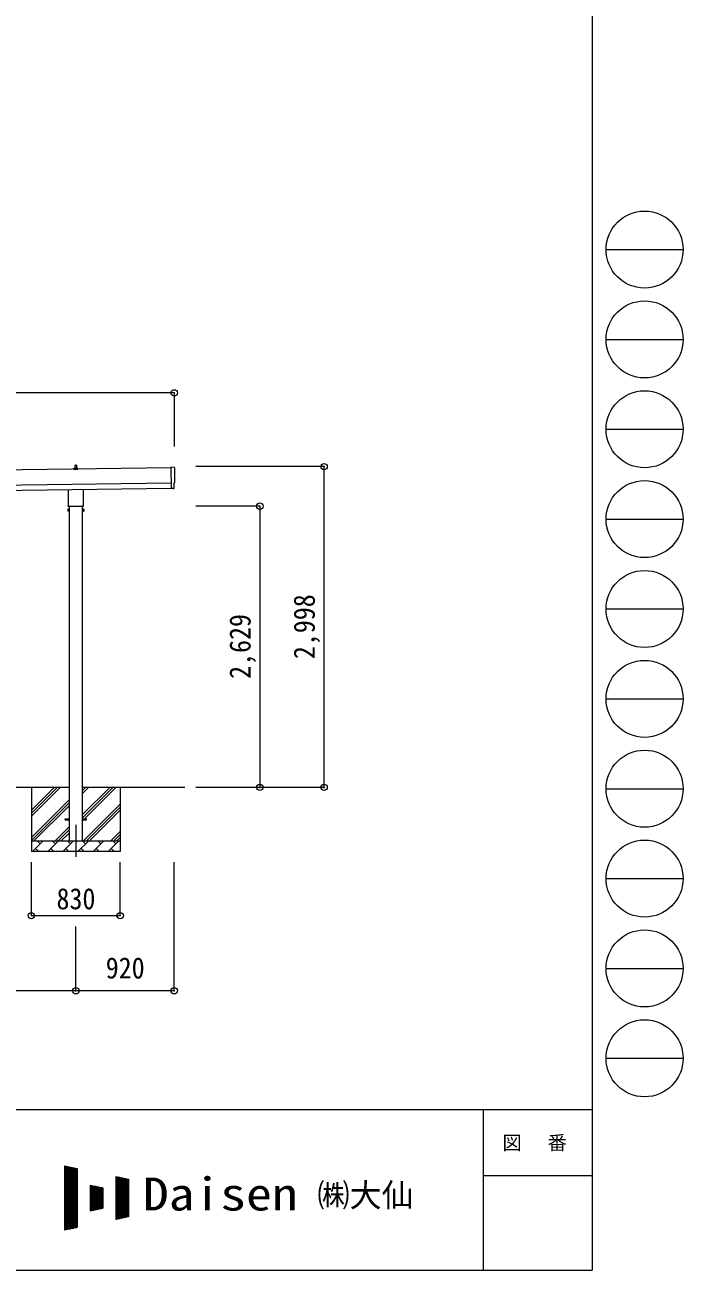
# Model space of a CAD drawing. Units: millimetres at full size, sheet at 1:60. Extents: x -16864 to 16864, y -11640 to 11640.
# Drawn here: x 10713 to 16864, y -11640 to 0 of the extents above; entities that cross this region are included whole.
import ezdxf
from ezdxf.enums import TextEntityAlignment as Align

# ---------------------------------------------------------------- set-up
doc = ezdxf.new("R2010")
doc.units = ezdxf.units.MM
doc.header["$LTSCALE"] = 60
doc.header["$PDMODE"] = 32
doc.header["$PDSIZE"] = 60
doc.linetypes.add('CHAIN1', pattern=[8, 5, -1, 1, -1])
for name, color, linetype, lineweight in [('0-1_Defpoints', 7, 'CHAIN1', 9), ('0-2_TEXT1', 4, 'Continuous', 9), ('0-3_SHAPE', 7, 'Continuous', 9), ('0-8_TABLE1', 6, 'Continuous', 9), ('F-0', 7, 'Continuous', 9)]:
    doc.layers.add(name, color=color, linetype=linetype, lineweight=lineweight)
doc.styles.add('ＭＳ ゴシック', font='')
doc.styles.get('ＭＳ ゴシック').set_extended_font_data('MS Gothic')

msp = doc.modelspace()

# ---------------------------------------------------------------- linework, layer by layer
at = {"layer": '0-1_Defpoints'}
msp.add_line((11188, -7477.47), (11188, -7826.47), dxfattribs=at)
at = {"layer": '0-2_TEXT1'}
for p, q in [((12075.7, -4139.81), (6710.75, -4216.45)), ((11170.06, -4155.14), (11170.06, -4147.43)), ((11206.56, -4155.14), (11170.06, -4155.14)), ((11170.44, -4146.64), (11206.18, -4146.64)), ((11170.82, -4146.46), (11177.55, -4144.83)), ((11177.93, -4144.64), (11198.69, -4144.64)), ((11178.31, -4143.85), (11178.31, -4139.64)), ((11179.31, -4139.64), (11197.31, -4139.64)), ((11182.31, -4139.64), (11183.04, -4116.12)), ((11184.04, -4115.14), (11192.58, -4115.14)), ((11193.58, -4116.12), (11194.31, -4139.64)), ((11198.31, -4143.85), (11198.31, -4139.64)), ((11205.8, -4146.46), (11199.07, -4144.83)), ((11206.56, -4155.14), (11206.56, -4147.43)), ((12075.63, -4134.72), (12078.47, -4333.56)), ((12107.31, -4135.93), (12075.63, -4134.72)), ((6712.75, -4356.44), (12077.7, -4279.8)), ((6713.46, -4406.43), (12078.41, -4329.79)), ((11119.7, -4489.13), (11119.7, -4343.49)), ((11256.3, -4341.54), (11256.3, -4489.13)), ((12096.68, -4332.4), (12078.47, -4333.56)), ((12097.35, -4333.02), (12096.68, -4332.4)), ((12098.1, -4333.28), (12105.01, -4332.82)), ((11114, -4527.4), (11114.76, -4526.09)), ((11114, -4527.4), (11114, -4544.4)), ((11121, -4530.99), (11114.76, -4530.99)), ((11118, -4497.9), (11118, -4492.4)), ((11255.94, -4501.4), (11120.07, -4501.4)), ((11125.5, -4501.4), (11125.5, -7627.47)), ((11250.5, -7627.47), (11250.5, -4501.4)), ((11255, -4530.99), (11261.24, -4530.99)), ((11258, -4492.4), (11258, -4497.9)), ((11262, -4527.4), (11261.24, -4526.09)), ((11262, -4527.4), (11262, -4544.4)), ((11114, -4544.4), (11114.76, -4545.72)), ((11121, -4540.81), (11114.76, -4540.81)), ((11121, -4545.72), (11114.76, -4545.72)), ((11123.5, -4545.1), (11121, -4545.1)), ((11252.5, -4545.1), (11255, -4545.1)), ((11255, -4540.81), (11261.24, -4540.81)), ((11255, -4545.72), (11261.24, -4545.72)), ((11262, -4544.4), (11261.24, -4545.72)), ((11088, -7422.97), (11125.5, -7422.97)), ((11088, -7431.97), (11088, -7422.97)), ((11088, -7422.97), (11125.5, -7422.97)), ((11088, -7431.97), (11088, -7422.97)), ((11088, -7431.97), (11125.5, -7431.97)), ((11088, -7431.97), (11125.5, -7431.97)), ((11250.5, -7422.97), (11288, -7422.97)), ((11250.5, -7422.97), (11288, -7422.97)), ((11250.5, -7431.97), (11288, -7431.97)), ((11250.5, -7431.97), (11288, -7431.97)), ((11288, -7431.97), (11288, -7422.97)), ((11288, -7431.97), (11288, -7422.97))]:
    msp.add_line(p, q, dxfattribs=at)
for points in [[(12107.81, -4329.79), (12107.14, -4282.76), (12107.74, -4282.75)], [(11121, -4545.72), (11121, -4526.09), (11114.76, -4526.09)], [(11121, -4545.1), (11121, -4526.7), (11123.5, -4526.7)], [(11255, -4545.1), (11255, -4526.7), (11252.5, -4526.7)], [(11255, -4545.72), (11255, -4526.09), (11261.24, -4526.09)]]:
    msp.add_lwpolyline(points, dxfattribs=at)
for points in [[(11123.5, -4546.4), (11123.5, -4525.4), (11125.5, -4525.4), (11125.5, -4546.4)], [(11252.5, -4546.4), (11252.5, -4525.4), (11250.5, -4525.4), (11250.5, -4546.4)]]:
    msp.add_lwpolyline(points, close=True, dxfattribs=at)
for centre, radius, start, end in [((11171.06, -4147.43), 1, 103.62699, 180), ((11177.31, -4143.85), 1, 283.62699, 0), ((11182.4, -4140.28), 4.13, 90, 171.17633), ((11179.31, -4140.64), 1, 90, 180), ((11184.04, -4116.14), 1, 90, 178.60509), ((11191.64, -4139.64), 4.83, 133.60282, 180), ((11184.98, -4139.64), 4.83, 0, 46.39718), ((11192.58, -4116.14), 1, 1.39491, 90), ((11194.22, -4140.28), 4.13, 8.82367, 90), ((11197.31, -4140.64), 1, 0, 90), ((11199.31, -4143.85), 1, 180, 256.37301), ((11205.56, -4147.43), 1, 0, 76.37301), ((12098.03, -4332.28), 1, 227.3164, 273.81435), ((11130.24, -4535.9), 16.24, 162.41205, 197.58795), ((11118.35, -4528.54), 4.34, 145.61575, 214.38425), ((11122, -4492.4), 4, 125.09963, 180), ((11122, -4497.9), 4, 180, 194.47751), ((11122, -4497.9), 4, 194.47751, 241.04498), ((11254, -4497.9), 4, 298.95502, 345.52249), ((11254, -4492.4), 4, 0, 54.90037), ((11254, -4497.9), 4, 345.52249, 0), ((11245.76, -4535.9), 16.24, 342.41205, 17.58795), ((11257.66, -4528.54), 4.34, 325.61575, 34.38425), ((11118.35, -4543.26), 4.34, 145.61575, 214.38425), ((11257.66, -4543.26), 4.34, 325.61575, 34.38425)]:
    msp.add_arc(centre, radius, start, end, dxfattribs=at)
for centre, major_axis, ratio, start_param, end_param in [((12107.11, -4138.92), (3, -0.04), 0.99863, 6.26838895, 7.80162176), ((16873.49, -4141.27), (-4762.89, -68.04), 0.99863, 6.26840604, 6.29770427), ((12107.67, -4278.36), (4.41, -0.06), 0.99863, 4.71238898, 6.29767781), ((12104.8, -4329.82), (2.21, -2.04), 0.9974, 5.52523108, 7.04113953)]:
    msp.add_ellipse(centre, major_axis=major_axis, ratio=ratio, start_param=start_param, end_param=end_param, dxfattribs=at)
at = {"layer": '0-3_SHAPE'}
for p, q in [((11125.5, -7127.47), (8250.5, -7127.47)), ((10773, -7127.47), (10773, -7727.47)), ((10773, -7340.95), (10986.49, -7127.47)), ((10773, -7397.52), (11043.05, -7127.47)), ((10773, -7369.24), (11014.77, -7127.47)), ((12207.4, -7127.47), (11250.5, -7127.47)), ((11250.5, -7156.3), (11279.33, -7127.47)), ((11250.5, -7184.58), (11307.61, -7127.47)), ((11250.5, -7439.14), (11562.17, -7127.47)), ((11250.5, -7382.57), (11505.6, -7127.47)), ((11250.5, -7410.85), (11533.89, -7127.47)), ((11603, -7127.47), (11603, -7727.47)), ((10773, -7595.51), (11125.5, -7243.01)), ((10773, -7623.8), (11125.5, -7271.3)), ((10797.61, -7627.47), (11125.5, -7299.58)), ((11260.16, -7627.47), (11603, -7284.63)), ((11288.44, -7627.47), (11603, -7312.91)), ((11316.73, -7627.47), (11603, -7341.2)), ((10995.6, -7627.47), (11125.5, -7497.57)), ((11023.89, -7627.47), (11125.5, -7525.85)), ((11052.17, -7627.47), (11125.5, -7554.14)), ((11514.72, -7627.47), (11603, -7539.19)), ((10773, -7627.47), (11603, -7627.47)), ((10784.45, -7727.47), (10884.45, -7627.47)), ((10855.9, -7656.02), (10827.34, -7627.47)), ((10925.87, -7727.47), (11025.87, -7627.47)), ((10997.32, -7656.02), (10968.76, -7627.47)), ((11067.29, -7727.47), (11167.29, -7627.47)), ((11138.74, -7656.02), (11110.19, -7627.47)), ((11208.71, -7727.47), (11308.71, -7627.47)), ((11280.16, -7656.02), (11251.61, -7627.47)), ((11350.14, -7727.47), (11450.14, -7627.47)), ((11421.58, -7656.02), (11393.03, -7627.47)), ((11491.56, -7727.47), (11591.56, -7627.47)), ((11563, -7656.02), (11534.45, -7627.47)), ((11543, -7627.47), (11603, -7567.47)), ((11571.29, -7627.47), (11603, -7595.76)), ((11603, -7727.47), (10773, -7727.47)), ((10813, -7698.92), (10841.56, -7727.47)), ((10954.42, -7698.92), (10982.98, -7727.47)), ((11095.85, -7698.92), (11124.4, -7727.47)), ((11237.27, -7698.92), (11265.82, -7727.47)), ((11378.69, -7698.92), (11407.24, -7727.47)), ((11520.11, -7698.92), (11548.66, -7727.47))]:
    msp.add_line(p, q, dxfattribs=at)
at = {"layer": '0-8_TABLE1'}
for p, q in [((12108.71, -3439.83), (1269.79, -3439.83)), ((12108.71, -3439.83), (12108.71, -3939.83)), ((13508.71, -4129.37), (12308.71, -4129.37)), ((13508.71, -7127.47), (13508.71, -4129.37)), ((12908.71, -4498.9), (12308.71, -4498.9)), ((12908.71, -4498.9), (12908.71, -7127.47)), ((13508.71, -7127.47), (12308.71, -7127.47)), ((10773, -8326.47), (10773, -7826.47)), ((11603, -8326.47), (11603, -7826.47)), ((12108.4, -9028.47), (12108.4, -7826.47)), ((10773, -8326.47), (11603, -8326.47)), ((11188, -9028.47), (11188, -8428.47)), ((11188, -9028.47), (8188, -9028.47)), ((12108.4, -9028.47), (11188, -9028.47))]:
    msp.add_line(p, q, dxfattribs=at)
for p in [(12108.71, -3439.83), (13508.71, -4129.37), (12908.71, -4498.9), (12908.71, -7127.47), (13508.71, -7127.47), (10773, -8326.47), (11603, -8326.47), (11188, -9028.47), (12108.4, -9028.47)]:
    msp.add_point(p, dxfattribs=at)
at = {"layer": 'F-0', "color": 5, "lineweight": 5}
for p, q in [((16015.88, 11640), (16015.88, -11640)), ((-16864.12, -10140), (16015.88, -10140)), ((14995.88, -10140), (14995.88, -11640)), ((14995.88, -10755), (16015.88, -10755)), ((-16864.12, -11640), (16015.88, -11640))]:
    msp.add_line(p, q, dxfattribs=at)
at = {"layer": 'F-0', "color": 4}
for p, q in [((16144.11, -2100), (16864.12, -2100)), ((16144.11, -2940), (16864.12, -2940)), ((16144.11, -3780), (16864.12, -3780)), ((16144.11, -4620), (16864.12, -4620)), ((16144.11, -5460), (16864.12, -5460)), ((16144.11, -6300), (16864.12, -6300)), ((16144.11, -7140), (16864.12, -7140)), ((16144.11, -7980), (16864.12, -7980)), ((16144.11, -8820), (16864.12, -8820)), ((16144.11, -9660), (16864.12, -9660))]:
    msp.add_line(p, q, dxfattribs=at)
at = {"layer": 'F-0'}
for p, q in [((11082.29, -10665.2), (11202.29, -10690.2)), ((11082.29, -10665.2), (11082.29, -11265.2)), ((11082.29, -10670.85), (11109.39, -10670.85)), ((11082.29, -10676.85), (11138.19, -10676.85)), ((11082.29, -10682.85), (11166.99, -10682.85)), ((11082.29, -10688.85), (11195.79, -10688.85)), ((11082.29, -10694.85), (11202.29, -10694.85)), ((11082.29, -10700.85), (11202.29, -10700.85)), ((11082.29, -10706.85), (11202.29, -10706.85)), ((11085.85, -11264.46), (11085.85, -10665.94)), ((11091.85, -11263.21), (11091.85, -10667.19)), ((11097.85, -11261.96), (11097.85, -10668.44)), ((11103.85, -11260.71), (11103.85, -10669.69)), ((11109.85, -11259.46), (11109.85, -10670.94)), ((11115.85, -11258.21), (11115.85, -10672.19)), ((11121.85, -11256.96), (11121.85, -10673.44)), ((11127.85, -11255.71), (11127.85, -10674.69)), ((11133.85, -11254.46), (11133.85, -10675.94)), ((11139.85, -11253.21), (11139.85, -10677.19)), ((11145.85, -11251.96), (11145.85, -10678.44)), ((11151.85, -11250.71), (11151.85, -10679.69)), ((11157.85, -11249.46), (11157.85, -10680.94)), ((11163.85, -11248.21), (11163.85, -10682.19)), ((11169.85, -11246.96), (11169.85, -10683.44)), ((11175.85, -11245.71), (11175.85, -10684.69)), ((11181.85, -11244.46), (11181.85, -10685.94)), ((11187.85, -11243.21), (11187.85, -10687.19)), ((11193.85, -11241.96), (11193.85, -10688.44)), ((11199.85, -11240.71), (11199.85, -10689.69)), ((11202.29, -10690.2), (11202.29, -11240.2)), ((11082.29, -10712.85), (11202.29, -10712.85)), ((11082.29, -10718.85), (11202.29, -10718.85)), ((11082.29, -10724.85), (11202.29, -10724.85)), ((11082.29, -10730.85), (11202.29, -10730.85)), ((11082.29, -10736.85), (11202.29, -10736.85)), ((11082.29, -10742.85), (11202.29, -10742.85)), ((11082.29, -10748.85), (11202.29, -10748.85)), ((11082.29, -10754.85), (11202.29, -10754.85)), ((11082.29, -10760.85), (11202.29, -10760.85)), ((11082.29, -10766.85), (11202.29, -10766.85)), ((11082.29, -10772.85), (11202.29, -10772.85)), ((11082.29, -10778.85), (11202.29, -10778.85)), ((11082.29, -10784.85), (11202.29, -10784.85)), ((11082.29, -10790.85), (11202.29, -10790.85)), ((11082.29, -10796.85), (11202.29, -10796.85)), ((11082.29, -10802.85), (11202.29, -10802.85)), ((11082.29, -10808.85), (11202.29, -10808.85)), ((11082.29, -10814.85), (11202.29, -10814.85)), ((11082.29, -10820.85), (11202.29, -10820.85)), ((11562.29, -10765.2), (11682.29, -10790.2)), ((11562.29, -10765.2), (11562.29, -11165.2)), ((11562.29, -10766.85), (11570.19, -10766.85)), ((11562.29, -10772.85), (11598.99, -10772.85)), ((11562.29, -10778.85), (11627.79, -10778.85)), ((11562.29, -10784.85), (11656.59, -10784.85)), ((11562.29, -10790.85), (11682.29, -10790.85)), ((11562.29, -10796.85), (11682.29, -10796.85)), ((11562.29, -10802.85), (11682.29, -10802.85)), ((11562.29, -10808.85), (11682.29, -10808.85)), ((11562.29, -10814.85), (11682.29, -10814.85)), ((11562.29, -10820.85), (11682.29, -10820.85)), ((11565.85, -11164.46), (11565.85, -10765.94)), ((11571.85, -11163.21), (11571.85, -10767.19)), ((11577.85, -11161.96), (11577.85, -10768.44)), ((11583.85, -11160.71), (11583.85, -10769.69)), ((11589.85, -11159.46), (11589.85, -10770.94)), ((11595.85, -11158.21), (11595.85, -10772.19)), ((11601.85, -11156.96), (11601.85, -10773.44)), ((11607.85, -11155.71), (11607.85, -10774.69)), ((11613.85, -11154.46), (11613.85, -10775.94)), ((11619.85, -11153.21), (11619.85, -10777.19)), ((11625.85, -11151.96), (11625.85, -10778.44)), ((11631.85, -11150.71), (11631.85, -10779.69)), ((11637.85, -11149.46), (11637.85, -10780.94)), ((11643.85, -11148.21), (11643.85, -10782.19)), ((11649.85, -11146.96), (11649.85, -10783.44)), ((11655.85, -11145.71), (11655.85, -10784.69)), ((11661.85, -11144.46), (11661.85, -10785.94)), ((11667.85, -11143.21), (11667.85, -10787.19)), ((11673.85, -11141.96), (11673.85, -10788.44)), ((11679.85, -11140.71), (11679.85, -10789.69)), ((11682.29, -10790.2), (11682.29, -11140.2)), ((11082.29, -10826.85), (11202.29, -10826.85)), ((11082.29, -10832.85), (11202.29, -10832.85)), ((11082.29, -10838.85), (11202.29, -10838.85)), ((11082.29, -10844.85), (11202.29, -10844.85)), ((11082.29, -10850.85), (11202.29, -10850.85)), ((11082.29, -10856.85), (11202.29, -10856.85)), ((11082.29, -10862.85), (11202.29, -10862.85)), ((11082.29, -10868.85), (11202.29, -10868.85)), ((11082.29, -10874.85), (11202.29, -10874.85)), ((11082.29, -10880.85), (11202.29, -10880.85)), ((11082.29, -10886.85), (11202.29, -10886.85)), ((11082.29, -10892.85), (11202.29, -10892.85)), ((11082.29, -10898.85), (11202.29, -10898.85)), ((11082.29, -10904.85), (11202.29, -10904.85)), ((11082.29, -10910.85), (11202.29, -10910.85)), ((11082.29, -10916.85), (11202.29, -10916.85)), ((11082.29, -10922.85), (11202.29, -10922.85)), ((11082.29, -10928.85), (11202.29, -10928.85)), ((11082.29, -10934.85), (11202.29, -10934.85)), ((11082.29, -10940.85), (11202.29, -10940.85)), ((11322.29, -10845.2), (11442.29, -10870.2)), ((11322.29, -10845.2), (11322.29, -11085.2)), ((11322.29, -10850.85), (11349.39, -10850.85)), ((11322.29, -10856.85), (11378.19, -10856.85)), ((11322.29, -10862.85), (11406.99, -10862.85)), ((11322.29, -10868.85), (11435.79, -10868.85)), ((11322.29, -10874.85), (11442.29, -10874.85)), ((11322.29, -10880.85), (11442.29, -10880.85)), ((11322.29, -10886.85), (11442.29, -10886.85)), ((11322.29, -10892.85), (11442.29, -10892.85)), ((11322.29, -10898.85), (11442.29, -10898.85)), ((11322.29, -10904.85), (11442.29, -10904.85)), ((11322.29, -10910.85), (11442.29, -10910.85)), ((11322.29, -10916.85), (11442.29, -10916.85)), ((11322.29, -10922.85), (11442.29, -10922.85)), ((11322.29, -10928.85), (11442.29, -10928.85)), ((11322.29, -10934.85), (11442.29, -10934.85)), ((11322.29, -10940.85), (11442.29, -10940.85)), ((11325.85, -11084.46), (11325.85, -10845.94)), ((11331.85, -11083.21), (11331.85, -10847.19)), ((11337.85, -11081.96), (11337.85, -10848.44)), ((11343.85, -11080.71), (11343.85, -10849.69)), ((11349.85, -11079.46), (11349.85, -10850.94)), ((11355.85, -11078.21), (11355.85, -10852.19)), ((11361.85, -11076.96), (11361.85, -10853.44)), ((11367.85, -11075.71), (11367.85, -10854.69)), ((11373.85, -11074.46), (11373.85, -10855.94)), ((11379.85, -11073.21), (11379.85, -10857.19)), ((11385.85, -11071.96), (11385.85, -10858.44)), ((11391.85, -11070.71), (11391.85, -10859.69)), ((11397.85, -11069.46), (11397.85, -10860.94)), ((11403.85, -11068.21), (11403.85, -10862.19)), ((11409.85, -11066.96), (11409.85, -10863.44)), ((11415.85, -11065.71), (11415.85, -10864.69)), ((11421.85, -11064.46), (11421.85, -10865.94)), ((11427.85, -11063.21), (11427.85, -10867.19)), ((11433.85, -11061.96), (11433.85, -10868.44)), ((11439.85, -11060.71), (11439.85, -10869.69)), ((11442.29, -10870.2), (11442.29, -11060.2)), ((11562.29, -10826.85), (11682.29, -10826.85)), ((11562.29, -10832.85), (11682.29, -10832.85)), ((11562.29, -10838.85), (11682.29, -10838.85)), ((11562.29, -10844.85), (11682.29, -10844.85)), ((11562.29, -10850.85), (11682.29, -10850.85)), ((11562.29, -10856.85), (11682.29, -10856.85)), ((11562.29, -10862.85), (11682.29, -10862.85)), ((11562.29, -10868.85), (11682.29, -10868.85)), ((11562.29, -10874.85), (11682.29, -10874.85)), ((11562.29, -10880.85), (11682.29, -10880.85)), ((11562.29, -10886.85), (11682.29, -10886.85)), ((11562.29, -10892.85), (11682.29, -10892.85)), ((11562.29, -10898.85), (11682.29, -10898.85)), ((11562.29, -10904.85), (11682.29, -10904.85)), ((11562.29, -10910.85), (11682.29, -10910.85)), ((11562.29, -10916.85), (11682.29, -10916.85)), ((11562.29, -10922.85), (11682.29, -10922.85)), ((11562.29, -10928.85), (11682.29, -10928.85)), ((11562.29, -10934.85), (11682.29, -10934.85)), ((11562.29, -10940.85), (11682.29, -10940.85)), ((11082.29, -10946.85), (11202.29, -10946.85)), ((11082.29, -10952.85), (11202.29, -10952.85)), ((11082.29, -10958.85), (11202.29, -10958.85)), ((11082.29, -10964.85), (11202.29, -10964.85)), ((11082.29, -10970.85), (11202.29, -10970.85)), ((11082.29, -10976.85), (11202.29, -10976.85)), ((11082.29, -10982.85), (11202.29, -10982.85)), ((11082.29, -10988.85), (11202.29, -10988.85)), ((11082.29, -10994.85), (11202.29, -10994.85)), ((11082.29, -11000.85), (11202.29, -11000.85)), ((11082.29, -11006.85), (11202.29, -11006.85)), ((11082.29, -11012.85), (11202.29, -11012.85)), ((11082.29, -11018.85), (11202.29, -11018.85)), ((11082.29, -11024.85), (11202.29, -11024.85)), ((11082.29, -11030.85), (11202.29, -11030.85)), ((11082.29, -11036.85), (11202.29, -11036.85)), ((11082.29, -11042.85), (11202.29, -11042.85)), ((11082.29, -11048.85), (11202.29, -11048.85)), ((11082.29, -11054.85), (11202.29, -11054.85)), ((11322.29, -10946.85), (11442.29, -10946.85)), ((11322.29, -10952.85), (11442.29, -10952.85)), ((11322.29, -10958.85), (11442.29, -10958.85)), ((11322.29, -10964.85), (11442.29, -10964.85)), ((11322.29, -10970.85), (11442.29, -10970.85)), ((11322.29, -10976.85), (11442.29, -10976.85)), ((11322.29, -10982.85), (11442.29, -10982.85)), ((11322.29, -10988.85), (11442.29, -10988.85)), ((11322.29, -10994.85), (11442.29, -10994.85)), ((11322.29, -11000.85), (11442.29, -11000.85)), ((11322.29, -11006.85), (11442.29, -11006.85)), ((11322.29, -11012.85), (11442.29, -11012.85)), ((11322.29, -11018.85), (11442.29, -11018.85)), ((11322.29, -11024.85), (11442.29, -11024.85)), ((11322.29, -11030.85), (11442.29, -11030.85)), ((11322.29, -11036.85), (11442.29, -11036.85)), ((11322.29, -11042.85), (11442.29, -11042.85)), ((11322.29, -11048.85), (11442.29, -11048.85)), ((11322.29, -11054.85), (11442.29, -11054.85)), ((11562.29, -10946.85), (11682.29, -10946.85)), ((11562.29, -10952.85), (11682.29, -10952.85)), ((11562.29, -10958.85), (11682.29, -10958.85)), ((11562.29, -10964.85), (11682.29, -10964.85)), ((11562.29, -10970.85), (11682.29, -10970.85)), ((11562.29, -10976.85), (11682.29, -10976.85)), ((11562.29, -10982.85), (11682.29, -10982.85)), ((11562.29, -10988.85), (11682.29, -10988.85)), ((11562.29, -10994.85), (11682.29, -10994.85)), ((11562.29, -11000.85), (11682.29, -11000.85)), ((11562.29, -11006.85), (11682.29, -11006.85)), ((11562.29, -11012.85), (11682.29, -11012.85)), ((11562.29, -11018.85), (11682.29, -11018.85)), ((11562.29, -11024.85), (11682.29, -11024.85)), ((11562.29, -11030.85), (11682.29, -11030.85)), ((11562.29, -11036.85), (11682.29, -11036.85)), ((11562.29, -11042.85), (11682.29, -11042.85)), ((11562.29, -11048.85), (11682.29, -11048.85)), ((11562.29, -11054.85), (11682.29, -11054.85)), ((11082.29, -11060.85), (11202.29, -11060.85)), ((11082.29, -11066.85), (11202.29, -11066.85)), ((11082.29, -11072.85), (11202.29, -11072.85)), ((11082.29, -11078.85), (11202.29, -11078.85)), ((11082.29, -11084.85), (11202.29, -11084.85)), ((11082.29, -11090.85), (11202.29, -11090.85)), ((11082.29, -11096.85), (11202.29, -11096.85)), ((11082.29, -11102.85), (11202.29, -11102.85)), ((11082.29, -11108.85), (11202.29, -11108.85)), ((11082.29, -11114.85), (11202.29, -11114.85)), ((11082.29, -11120.85), (11202.29, -11120.85)), ((11082.29, -11126.85), (11202.29, -11126.85)), ((11082.29, -11132.85), (11202.29, -11132.85)), ((11082.29, -11138.85), (11202.29, -11138.85)), ((11082.29, -11144.85), (11202.29, -11144.85)), ((11082.29, -11150.85), (11202.29, -11150.85)), ((11082.29, -11156.85), (11202.29, -11156.85)), ((11082.29, -11162.85), (11202.29, -11162.85)), ((11082.29, -11168.85), (11202.29, -11168.85)), ((11322.29, -11085.2), (11442.29, -11060.2)), ((11322.29, -11060.85), (11439.19, -11060.85)), ((11322.29, -11066.85), (11410.39, -11066.85)), ((11322.29, -11072.85), (11381.59, -11072.85)), ((11322.29, -11078.85), (11352.79, -11078.85)), ((11322.29, -11084.85), (11323.99, -11084.85)), ((11562.29, -11060.85), (11682.29, -11060.85)), ((11562.29, -11066.85), (11682.29, -11066.85)), ((11562.29, -11072.85), (11682.29, -11072.85)), ((11562.29, -11078.85), (11682.29, -11078.85)), ((11562.29, -11084.85), (11682.29, -11084.85)), ((11562.29, -11090.85), (11682.29, -11090.85)), ((11562.29, -11096.85), (11682.29, -11096.85)), ((11562.29, -11102.85), (11682.29, -11102.85)), ((11562.29, -11108.85), (11682.29, -11108.85)), ((11562.29, -11114.85), (11682.29, -11114.85)), ((11562.29, -11120.85), (11682.29, -11120.85)), ((11562.29, -11126.85), (11682.29, -11126.85)), ((11562.29, -11132.85), (11682.29, -11132.85)), ((11562.29, -11138.85), (11682.29, -11138.85)), ((11682.29, -11140.2), (11562.29, -11165.2)), ((11562.29, -11144.85), (11659.99, -11144.85)), ((11562.29, -11150.85), (11631.19, -11150.85)), ((11562.29, -11156.85), (11602.39, -11156.85)), ((11562.29, -11162.85), (11573.59, -11162.85)), ((11082.29, -11174.85), (11202.29, -11174.85)), ((11082.29, -11180.85), (11202.29, -11180.85)), ((11082.29, -11186.85), (11202.29, -11186.85)), ((11082.29, -11192.85), (11202.29, -11192.85)), ((11082.29, -11198.85), (11202.29, -11198.85)), ((11082.29, -11204.85), (11202.29, -11204.85)), ((11082.29, -11210.85), (11202.29, -11210.85)), ((11082.29, -11216.85), (11202.29, -11216.85)), ((11082.29, -11222.85), (11202.29, -11222.85)), ((11082.29, -11228.85), (11202.29, -11228.85)), ((11082.29, -11234.85), (11202.29, -11234.85)), ((11202.29, -11240.2), (11082.29, -11265.2)), ((11082.29, -11240.85), (11199.19, -11240.85)), ((11082.29, -11246.85), (11170.39, -11246.85)), ((11082.29, -11252.85), (11141.59, -11252.85)), ((11082.29, -11258.85), (11112.79, -11258.85)), ((11082.29, -11264.85), (11083.99, -11264.85))]:
    msp.add_line(p, q, dxfattribs=at)
at = {"layer": 'F-0', "color": 4}
for centre in [(16504.11, -2100), (16504.11, -2940), (16504.11, -3780), (16504.11, -4620), (16504.11, -5460), (16504.11, -6300), (16504.11, -7140), (16504.11, -7980), (16504.11, -8820), (16504.11, -9660)]:
    msp.add_circle(centre, 360, dxfattribs=at)

# ---------------------------------------------------------------- texts
at = {"layer": '0-8_TABLE1', "color": 7, "style": 'ＭＳ ゴシック', "width": 0.9}
for s, p in [('2,998', (13481.21, -5928.42)), ('2,629', (12881.21, -6113.19))]:
    msp.add_text(s, height=197.9, rotation=90, dxfattribs=at).set_placement(p, align=Align.BOTTOM_LEFT)
for s, p in [('830', (11008, -8326.47)), ('920', (11468.2, -8973.47))]:
    msp.add_text(s, height=197.9, dxfattribs=at).set_placement(p, align=Align.BOTTOM_LEFT)
at = {"layer": 'F-0', "style": 'ＭＳ ゴシック', "width": 1.15}
msp.add_text('Daisen', height=307.9, dxfattribs=at).set_placement((11816.02, -11175.2), align=Align.BOTTOM_LEFT)
at = {"layer": 'F-0', "style": 'ＭＳ ゴシック'}
msp.add_text('㈱大仙\u3000', height=219.9, dxfattribs=at).set_placement((13446.81, -11115.2), align=Align.BOTTOM_LEFT)
at = {"layer": 'F-0', "insert": (15175.88, -10530), "char_height": 132, "attachment_point": 7, "style": 'ＭＳ ゴシック'}
msp.add_mtext('\\T1.17;図\u3000番', dxfattribs=at)

doc.saveas('drawing.dxf')
